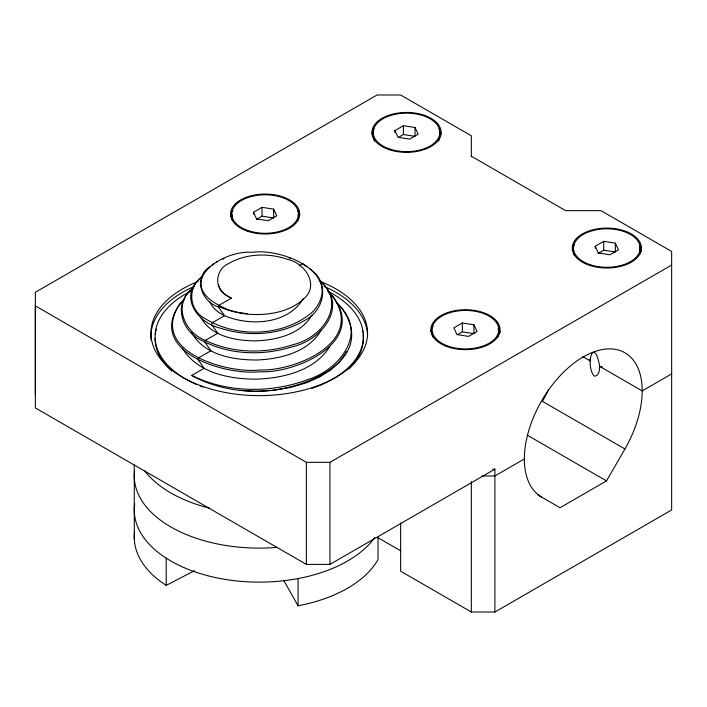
<?xml version="1.0" encoding="UTF-8"?>
<svg xmlns="http://www.w3.org/2000/svg" width="707" height="707" viewBox="0 0 707 707"><rect width="100%" height="100%" fill="white"/><g stroke="black" fill="none" stroke-linecap="round" stroke-linejoin="round"><path stroke-width="1.06" d="M306.37 564.398L306.37 462.343L35.35 305.875L35.35 407.921L306.37 564.398L329.93 564.398L494.9 469.148L494.9 612.015L471.33 612.015L400.63 571.203L400.63 522.915M134.286 538.902L134.25 464.985M303.294 298.54C288.032 324.478 249.925 326.475 224.552 315.693L218.366 306.9L218.984 305.3L231.357 298.16C226.169 295.676 220.84 292.009 219.064 286.247M345.643 352.784L346.244 351.529M321.084 330.337C308.57 352.015 281.156 358.803 257.816 359.978C233.902 360.234 203.934 355.338 191.5 332.263M311.884 315.128C300.652 334.526 275.942 340.297 255.059 340.889C235.413 340.686 211.066 336.346 200.885 317.452M329.727 346.616C314.412 370.998 282.95 378.298 255.969 379.164C229.174 379.173 197.218 372.854 182.309 348.144M344.989 354.03L338.945 362.435L330.461 370.141L319.785 376.911L307.236 382.54L291.063 387.365L273.529 390.291L255.298 391.218L239.284 390.344L246.133 390.909M537.824 494.9L560.05 507.732L606.5 480.91L624.935 448.989A83.32 48.103 -60 0 0 624.935 352.775A83.32 48.103 -60 0 0 541.615 400.878A83.32 48.103 -60 0 0 541.615 497.092M179.101 305.026C147.171 352.263 225.621 375.603 259.619 371.741C296.48 373.72 368.533 341.313 332.37 296.074M179.967 303.939C148.161 350.663 225.94 373.853 259.602 370C295.128 371.387 364.847 342.188 333.289 297.187M179.171 304.964L180.886 302.852M180.091 303.877L183.917 299.697M181.063 302.799L184.271 299.653M193.294 287.908C172.137 303.559 183.873 332.228 205.375 340.367C232.683 353.615 265.346 353.968 293.865 344.424C322.728 337.601 347.588 303.162 319.113 280.193M193.585 287.988C171.907 302.923 181.46 332.414 203.36 341.225C230.685 355.197 263.738 355.807 292.68 346.651C321.446 340.261 349.011 306.343 320.872 282.084M202.343 276.596C187.576 286.264 188.46 308.95 203.687 317.708C236.147 338.6 284.364 337.098 313.546 311.053C344.866 273.644 282.455 247.803 252.364 252.319C222.219 249.836 174.709 281.899 218.984 305.3A56.905 32.858 0 0 0 247.291 314.182C267.158 315.72 289.384 312.618 304.31 298.336C319.361 284.691 304.876 263.419 288.527 259.663C269.279 252.806 246.522 253.115 228.608 263.578C214.893 269.588 213.629 289.614 227.645 296.065M209.926 266.672C192.958 277.453 201.239 301.553 218.366 306.9M202.626 276.72C177.448 294.236 196.307 322.604 220.169 328.092C247.636 337.151 279.574 335.374 304.664 320.395C324.849 310.382 330.028 282.217 309.958 269.031M211.605 265.372L214.336 263.517M253.513 212.241L262.014 207.328L273.627 209.122L276.737 215.829L268.236 220.743L256.623 218.949L253.513 212.241L253.513 214.203M394.913 130.601L403.414 125.696L415.027 127.49L418.137 134.197L409.636 139.102L398.023 137.308L394.913 130.601L394.913 132.571M256.341 219.444L262.014 216.174L273.627 217.968L273.627 209.122M398.686 137.264L403.414 134.533L415.027 136.336L415.027 127.49M299.079 265.867L302.888 263.667L306.873 266.716M342.948 309.657C365.669 337.548 336.726 370.256 309.277 379.049C271.895 393.41 227.972 393.286 191.774 375.444L204.137 368.294L197.96 359.501L198.579 357.901L210.942 350.76L204.756 341.967L205.375 340.367L217.747 333.227L211.561 324.433L212.18 322.834L224.552 315.693C218.507 312.759 212.577 308.411 209.997 301.977M462.325 322.984L453.823 327.889L456.934 334.597L468.555 336.391L477.057 331.486L473.946 324.778L462.325 322.984L462.325 331.822L457.606 334.552M595.223 246.257L603.725 241.343L615.346 243.137L618.457 249.845L609.955 254.759L598.334 252.965L595.223 246.257L595.223 248.219M598.06 253.46L603.725 250.19L615.346 251.984L615.346 243.137M306.37 462.343L329.93 462.343L671.65 265.054M524.355 458.949L494.9 475.952L482.041 475.952M671.65 373.906L642.195 390.918L599.704 366.385C594.26 335.666 585.131 362.832 593.588 375.505A3.173 2.112 69.2 0 0 594.79 376.195C599.112 375.726 599.554 369.876 599.704 366.385A17.914 10.34 0 0 0 602.258 366.898M494.9 612.015L671.65 509.968L671.65 251.453L600.95 210.633L565.6 210.633L471.33 156.212M216.298 262.35L217.323 261.784M134.639 531.523A124.98 72.158 0 0 0 166.198 585.369L194.505 570.708M222.802 259.195L223.969 258.727M492.761 469.148L494.9 469.148M246.124 390.821C288.156 396.194 382.001 365.236 341.976 308.402M239.054 390.326L239.054 390.326A95.41 55.084 0 0 1 191.774 375.444M462.325 331.822L473.946 333.624L473.946 324.778M289.251 258.064L290.542 258.515M231.357 298.16L227.822 296.295M582.771 356.611L590.407 361.021A17.914 10.34 0 0 1 589.514 359.527M624.935 448.989L542.455 401.364A83.32 48.103 -60 0 0 548.385 389.937M527.298 435.185L606.5 480.91M377.777 537.594L400.63 550.788M134.719 503.738A124.98 72.158 0 0 0 166.198 558.15L170.855 560.996A124.98 72.158 0 0 0 374.754 537.506M319.317 280.688L320.359 281.616M337.106 303.338L340.659 306.944M328.251 291.744L333.156 297.081M328.985 292.716L332.184 295.968M337.593 303.542L341.737 308.181M340.96 307.165L342.771 309.427M283.746 580.456L298.08 605.766A124.98 72.158 0 0 0 378.024 559.608L378.024 537.497M218.702 284.638L218.79 285.177M603.725 241.343L603.725 250.19M471.33 156.689L471.33 135.797L400.63 94.985L377.07 94.985L35.35 292.274L35.35 394.32M471.33 481.44L471.33 612.015M403.414 125.696L403.414 134.533M329.93 462.343L329.93 564.398M298.08 578.556L298.08 605.766M262.014 207.328L262.014 216.174M166.198 558.15L166.198 585.369M247.485 313.599A57.373 31.709 -2.4 0 1 218.958 306.529M363.133 334.27A104.15 60.13 0 0 1 348.887 369.019M171.836 371.122A104.15 60.13 0 0 1 155.08 338.414M155.328 334.27A104.15 60.13 0 0 1 156.327 329.135M362.399 330.16A104.15 60.13 0 0 1 362.824 332.202M327.748 291.204A104.15 60.13 0 0 1 311.699 388.435M202.989 387.1A104.15 60.13 0 0 1 200.214 386.04M196.29 384.396A104.15 60.13 0 0 1 190.722 291.204M277.453 547.342A124.98 72.158 0 0 1 134.595 470.623M209.59 508.165A124.98 72.158 0 0 1 144.528 470.597M151.095 340.058A108.321 62.534 0 0 1 194.319 286.432M324.142 286.432A108.321 62.534 0 0 1 367.552 336.488M319.644 281.183A108.321 62.534 0 0 1 340.854 374.206A108.321 62.534 0 0 1 178.341 374.683A108.321 62.534 0 0 1 197.916 281.536M572.352 250.031A34.581 19.964 0 0 1 574.446 244.472M640.021 245.824A34.581 19.964 0 0 1 641.417 251.453M372.032 134.374A34.581 19.964 0 0 1 374.127 128.824M438.923 128.824A34.581 19.964 0 0 1 441.018 134.374M430.952 331.663A34.581 19.964 0 0 1 433.046 326.113M498.621 327.465A34.581 19.964 0 0 1 500.017 333.085M230.632 216.015A34.581 19.964 0 0 1 232.727 210.465M297.523 210.465A34.581 19.964 0 0 1 299.618 216.015M439.515 132.925A33.326 19.239 0 0 1 438.499 141.082M374.551 141.082A33.326 19.239 0 0 1 373.535 132.925M639.411 247.229A33.326 19.239 0 0 1 639.835 254.052M574.278 255.404A33.326 19.239 0 0 1 573.598 249.942M298.115 214.566A33.326 19.239 0 0 1 298.115 220.036M232.135 220.036A33.326 19.239 0 0 1 232.135 214.566M498.011 328.861A33.326 19.239 0 0 1 498.011 337.045M432.878 337.045A33.326 19.239 0 0 1 432.198 331.583M587.464 264.586A34.581 19.964 0 0 0 641.329 249.474A34.581 19.964 0 0 0 591.732 230.093A34.581 19.964 0 0 0 587.464 264.586M389.239 149.69A34.581 19.964 0 0 0 441.106 132.403A34.581 19.964 0 0 0 389.239 115.108A34.581 19.964 0 0 0 389.239 149.69M446.064 346.218A34.581 19.964 0 0 0 499.929 331.115A34.581 19.964 0 0 0 450.332 311.734A34.581 19.964 0 0 0 446.064 346.218M247.839 231.322A34.581 19.964 0 0 0 299.706 214.035A34.581 19.964 0 0 0 247.839 196.749A34.581 19.964 0 0 0 247.839 231.322M389.857 149.062A33.326 19.239 0 0 0 439.851 132.403A33.326 19.239 0 0 0 389.857 115.736A33.326 19.239 0 0 0 389.857 149.062M590.177 264.718A33.326 19.239 0 0 0 640.171 248.051A33.326 19.239 0 0 0 590.177 231.383A33.326 19.239 0 0 0 590.177 264.718M248.457 230.703A33.326 19.239 0 0 0 298.451 214.035A33.326 19.239 0 0 0 248.457 197.368A33.326 19.239 0 0 0 248.457 230.703M448.777 346.35A33.326 19.239 0 0 0 498.771 329.692A33.326 19.239 0 0 0 448.777 313.024A33.326 19.239 0 0 0 448.777 346.35"/></g></svg>
